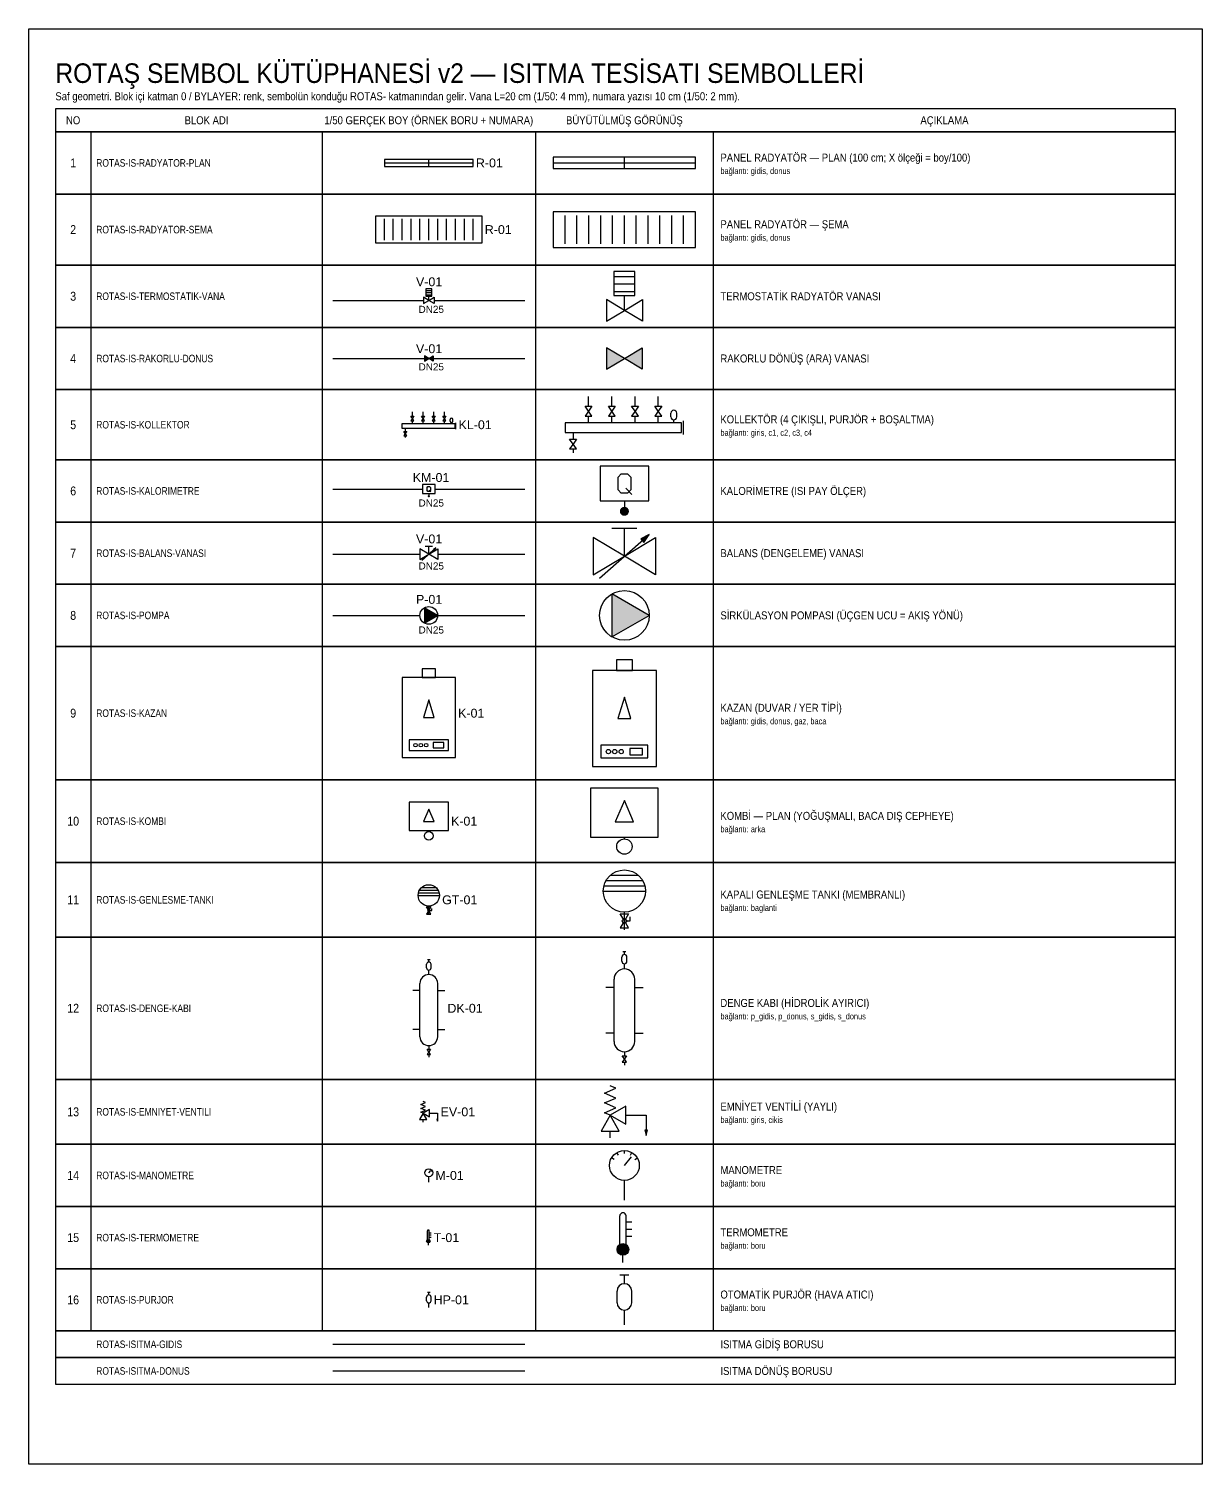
# Model space of a CAD drawing. Header units: centimetres. Extents: x -30 to 10455, y -1638 to 90.
# Drawn here: x 2760 to 4080, y -1525 to 90 of the extents above; entities that cross this region are included whole.
import ezdxf
from ezdxf.enums import TextEntityAlignment as Align

# ---------------------------------------------------------------- set-up
doc = ezdxf.new("R2010")
doc.units = ezdxf.units.CM
doc.linetypes.add('DASHED', pattern=[1.524, 1.27, -0.254])
for name, color, linetype in [('ROTAS-ISITMA-DONUS', 30, 'DASHED'), ('ROTAS-ISITMA-GIDIS', 10, 'Continuous'), ('ROTAS-ISITMA-SEMBOL', 1, 'Continuous'), ('ROTAS-LEJANT-BASLIK', 5, 'Continuous'), ('ROTAS-LEJANT-CERCEVE', 8, 'Continuous'), ('ROTAS-LEJANT-YAZI', 7, 'Continuous'), ('ROTAS-PAFTA', 8, 'Continuous'), ('ROTAS-SEMBOL-CAP', 3, 'Continuous'), ('ROTAS-SEMBOL-NO', 3, 'Continuous')]:
    doc.layers.add(name, color=color, linetype=linetype)
doc.styles.add('ROTAS', font='arial.ttf')

# ---------------------------------------------------------------- blocks, each defined once
blk = doc.blocks.new('ROTAS-IS-RADYATOR-PLAN')
for p, q in [((0, 6), (100, 6)), ((50, 2), (50, 10))]:
    blk.add_line(p, q)
blk.add_lwpolyline([(0, 2), (100, 2), (100, 10), (0, 10)], close=True)
at = {"style": 'ROTAS'}
for tag, p, height in [('NO', (102, 7), 10), ('CAP', (102, -5), 8)]:
    blk.add_attdef(tag, p, '', height=height, dxfattribs=at)
blk = doc.blocks.new('ROTAS-IS-RADYATOR-SEMA')
for p, q in [((-50, 3), (-50, 27)), ((-40, 3), (-40, 27)), ((-30, 3), (-30, 27)), ((-20, 3), (-20, 27)), ((-10, 3), (-10, 27)), ((0, 3), (0, 27)), ((10, 3), (10, 27)), ((20, 3), (20, 27)), ((30, 3), (30, 27)), ((40, 3), (40, 27)), ((50, 3), (50, 27))]:
    blk.add_line(p, q)
blk.add_lwpolyline([(-60, 0), (60, 0), (60, 30), (-60, 30)], close=True)
at = {"style": 'ROTAS'}
for tag, p, height in [('NO', (62, 16), 10), ('CAP', (62, 4), 8)]:
    blk.add_attdef(tag, p, '', height=height, dxfattribs=at)
blk = doc.blocks.new('ROTAS-IS-TERMOSTATIK-VANA')
for p, q in [((-3.5, 11.3), (3.5, 11.3)), ((-3.5, 8.8), (3.5, 8.8)), ((-3.5, 6.3), (3.5, 6.3)), ((0, 0), (0, 5))]:
    blk.add_line(p, q)
for points in [[(-3.5, 5), (3.5, 5), (3.5, 13), (-3.5, 13)], [(-6, 3.6), (-6, -3.6), (0, 0)], [(6, 3.6), (6, -3.6), (0, 0)]]:
    blk.add_lwpolyline(points, close=True)
at = {"style": 'ROTAS'}
for tag, p, height in [('NO', (8, 5.7), 10), ('CAP', (8, -6.3), 8)]:
    blk.add_attdef(tag, p, '', height=height, dxfattribs=at)
blk = doc.blocks.new('ROTAS-IS-RAKORLU-DONUS')
h = blk.add_hatch(color=256)
h.dxf.hatch_style = 1
h.paths.add_polyline_path([(-5, 3), (-5, -3), (0, 0)])
h = blk.add_hatch(color=256)
h.dxf.hatch_style = 1
h.paths.add_polyline_path([(5, 3), (5, -3), (0, 0)])
for points in [[(-5, 3), (-5, -3), (0, 0)], [(5, 3), (5, -3), (0, 0)]]:
    blk.add_lwpolyline(points, close=True)
at = {"style": 'ROTAS'}
for tag, p, height in [('NO', (7, 1), 10), ('CAP', (7, -11), 8)]:
    blk.add_attdef(tag, p, '', height=height, dxfattribs=at)
blk = doc.blocks.new('ROTAS-IS-KOLLEKTOR')
for p, q in [((12, 11), (12, 16)), ((24, 11), (24, 16)), ((36, 11), (36, 16)), ((48, 11), (48, 16)), ((54.5, 5.5), (54.5, 7.5)), ((57.5, 5.5), (57.5, 7.5)), ((12, 2.5), (12, 6)), ((24, 2.5), (24, 6)), ((36, 2.5), (36, 6)), ((48, 2.5), (48, 6)), ((56, 2.5), (56, 4)), ((61, -3.5), (61, 3.5)), ((4, -2.5), (4, -6)), ((4, -11), (4, -13))]:
    blk.add_line(p, q)
for points in [[(10.25, 11), (13.75, 11), (12, 8.5)], [(10.25, 6), (13.75, 6), (12, 8.5)], [(22.25, 11), (25.75, 11), (24, 8.5)], [(22.25, 6), (25.75, 6), (24, 8.5)], [(34.25, 11), (37.75, 11), (36, 8.5)], [(34.25, 6), (37.75, 6), (36, 8.5)], [(46.25, 11), (49.75, 11), (48, 8.5)], [(46.25, 6), (49.75, 6), (48, 8.5)], [(0, -2.5), (60, -2.5), (60, 2.5), (0, 2.5)], [(2.25, -6), (5.75, -6), (4, -8.5)], [(2.25, -11), (5.75, -11), (4, -8.5)]]:
    blk.add_lwpolyline(points, close=True)
for centre, start, end in [((56, 7.5), 0, 180), ((56, 5.5), 180, 360)]:
    blk.add_arc(centre, 1.5, start, end)
at = {"style": 'ROTAS'}
for tag, p, height in [('NO', (63, 2.5), 10), ('CAP', (63, -9.5), 8)]:
    blk.add_attdef(tag, p, '', height=height, dxfattribs=at)
blk = doc.blocks.new('ROTAS-IS-KALORIMETRE')
h = blk.add_hatch(color=256)
h.dxf.hatch_style = 1
h.paths.add_polyline_path([(1.3, -8), (1.26, -7.66), (1.13, -7.35), (0.92, -7.08), (0.65, -6.87), (0.34, -6.74), (0, -6.7), (-0.34, -6.74), (-0.65, -6.87), (-0.92, -7.08), (-1.13, -7.35), (-1.26, -7.66), (-1.3, -8), (-1.26, -8.34), (-1.13, -8.65), (-0.92, -8.92), (-0.65, -9.13), (-0.34, -9.26), (0, -9.3), (0.34, -9.26), (0.65, -9.13), (0.92, -8.92), (1.13, -8.65), (1.26, -8.34)])
blk.add_line((0, -5), (0, -6.7))
blk.add_lwpolyline([(-7, -5), (7, -5), (7, 5), (-7, 5)], close=True)
for points in [[(-0.92, -2.75), (-1.83, -1.83), (-1.83, 1.83), (-0.92, 2.75), (0.92, 2.75), (1.83, 1.83), (1.83, -1.83), (0.92, -2.75), (-0.92, -2.75)], [(0.46, -1.38), (2.11, -3.21)]]:
    blk.add_lwpolyline(points)
at = {"style": 'ROTAS'}
for tag, p, height in [('NO', (9, -1.15), 10), ('CAP', (9, -13.15), 8)]:
    blk.add_attdef(tag, p, '', height=height, dxfattribs=at)
blk = doc.blocks.new('ROTAS-IS-BALANS-VANASI')
h = blk.add_hatch(color=256)
h.dxf.hatch_style = 1
h.paths.add_polyline_path([(8, 7), (5.25, 5.59), (6.24, 4.46)])
for p, q in [((-8, -7), (8, 7)), ((-4, 9), (4, 9)), ((0, 0), (0, 9))]:
    blk.add_line(p, q)
for points in [[(-10, 6), (-10, -6), (0, 0)], [(10, 6), (10, -6), (0, 0)], [(8, 7), (5.25, 5.59), (6.24, 4.46)]]:
    blk.add_lwpolyline(points, close=True)
at = {"style": 'ROTAS'}
for tag, p, height in [('NO', (12, 2), 10), ('CAP', (12, -10), 8)]:
    blk.add_attdef(tag, p, '', height=height, dxfattribs=at)
blk = doc.blocks.new('ROTAS-IS-POMPA')
h = blk.add_hatch(color=256)
h.dxf.hatch_style = 1
h.paths.add_polyline_path([(10, 0), (-5, 8.66), (-5, -8.66)])
blk.add_lwpolyline([(10, 0), (-5, 8.66), (-5, -8.66)], close=True)
blk.add_circle((0, 0), 10)
at = {"style": 'ROTAS'}
for tag, p, height in [('NO', (12, 1), 10), ('CAP', (12, -11), 8)]:
    blk.add_attdef(tag, p, '', height=height, dxfattribs=at)
blk = doc.blocks.new('ROTAS-IS-KAZAN')
for points in [[(-7.5, 90), (7.5, 90), (7.5, 100), (-7.5, 100)], [(-30, 0), (30, 0), (30, 90), (-30, 90)], [(-6, 45), (6, 45), (0, 65)], [(-22, 8), (22, 8), (22, 20), (-22, 20)], [(5, 11), (17, 11), (17, 17), (5, 17)]]:
    blk.add_lwpolyline(points, close=True)
for centre in [(-15, 14), (-9, 14), (-3, 14)]:
    blk.add_circle(centre, 2)
at = {"style": 'ROTAS'}
for tag, p, height in [('NO', (32, 51), 10), ('CAP', (32, 39), 8)]:
    blk.add_attdef(tag, p, '', height=height, dxfattribs=at)
blk = doc.blocks.new('ROTAS-IS-KOMBI')
blk.add_line((0, -1), (0, 0))
for points in [[(-22, 0), (22, 0), (22, 32), (-22, 32)], [(-6, 10), (6, 10), (0, 24)]]:
    blk.add_lwpolyline(points, close=True)
blk.add_circle((0, -6), 5)
at = {"style": 'ROTAS'}
for tag, p, height in [('NO', (24, 11.5), 10), ('CAP', (24, -0.5), 8)]:
    blk.add_attdef(tag, p, '', height=height, dxfattribs=at)
blk = doc.blocks.new('ROTAS-IS-GENLESME-TANKI')
for p, q in [((-11.62, 25), (11.62, 25)), ((-10.39, 28), (10.39, 28)), ((-7.94, 31), (7.94, 31)), ((-12, 22), (12, 22)), ((0, 0), (0, 10)), ((1.2, 5), (3.36, 5)), ((3.36, 5), (3.36, 7.4))]:
    blk.add_line(p, q)
for points in [[(-2.4, 9), (2.4, 9), (0, 5)], [(-2.4, 1), (2.4, 1), (0, 5)]]:
    blk.add_lwpolyline(points, close=True)
for centre, radius in [((0, 22), 12), ((0, 5), 1.2)]:
    blk.add_circle(centre, radius)
at = {"style": 'ROTAS'}
for tag, p, height in [('NO', (14, 18), 10), ('CAP', (14, 6), 8)]:
    blk.add_attdef(tag, p, '', height=height, dxfattribs=at)
blk = doc.blocks.new('ROTAS-IS-DENGE-KABI')
for p, q in [((-2.5, 87.5), (-2.5, 91.5)), ((-1.5, 97), (1.5, 97)), ((0, 94), (0, 97)), ((0, 80), (0, 85)), ((2.5, 87.5), (2.5, 91.5)), ((-10, 10), (-10, 70)), ((10, 10), (10, 70)), ((-10, 62), (-18, 62)), ((10, 62), (18, 62)), ((-10, 18), (-18, 18)), ((10, 18), (18, 18)), ((0, 0), (0, -4)), ((0, -10), (0, -13))]:
    blk.add_line(p, q)
for points in [[(-2, -4), (2, -4), (0, -7)], [(-2, -10), (2, -10), (0, -7)]]:
    blk.add_lwpolyline(points, close=True)
for centre, radius, start, end in [((0, 91.5), 2.5, 0, 180), ((0, 87.5), 2.5, 180, 360), ((0, 70), 10, 0, 180), ((0, 10), 10, 180, 360)]:
    blk.add_arc(centre, radius, start, end)
at = {"style": 'ROTAS'}
for tag, p, height in [('NO', (20, 43), 10), ('CAP', (20, 31), 8)]:
    blk.add_attdef(tag, p, '', height=height, dxfattribs=at)
blk = doc.blocks.new('ROTAS-IS-EMNIYET-VENTILI')
h = blk.add_hatch(color=256)
h.dxf.hatch_style = 1
h.paths.add_polyline_path([(16, 1), (16.6, 3.4), (15.4, 3.4)])
for p, q in [((7, 10), (16, 10)), ((16, 10), (16, 1)), ((0, 0), (0, 3))]:
    blk.add_line(p, q)
blk.add_lwpolyline([(0, 10), (-2.5, 11.08), (2.5, 13.25), (-2.5, 15.42), (2.5, 17.58), (-2.5, 19.75), (2.5, 21.92), (0, 23)])
for points in [[(7, 6), (7, 14), (0, 10)], [(-4, 3), (4, 3), (0, 10)], [(16, 1), (16.6, 3.4), (15.4, 3.4)]]:
    blk.add_lwpolyline(points, close=True)
at = {"style": 'ROTAS'}
for tag, p, height in [('NO', (18.6, 12.5), 10), ('CAP', (18.6, 0.5), 8)]:
    blk.add_attdef(tag, p, '', height=height, dxfattribs=at)
blk = doc.blocks.new('ROTAS-IS-MANOMETRE')
for p, q in [((-1.8, 13.62), (-2.25, 14.4)), ((0, 14.1), (0, 15)), ((0, 10.5), (2.19, 13.1)), ((1.8, 13.62), (2.25, 14.4)), ((-3.12, 12.3), (-3.9, 12.75)), ((3.12, 12.3), (3.9, 12.75)), ((0, 0), (0, 6))]:
    blk.add_line(p, q)
blk.add_circle((0, 10.5), 4.5)
at = {"style": 'ROTAS'}
for tag, p, height in [('NO', (6.5, 8.5), 10), ('CAP', (6.5, -3.5), 8)]:
    blk.add_attdef(tag, p, '', height=height, dxfattribs=at)
blk = doc.blocks.new('ROTAS-IS-TERMOMETRE')
h = blk.add_hatch(color=256)
h.dxf.hatch_style = 1
h.paths.add_polyline_path([(2, 4.5), (1.93, 5.02), (1.73, 5.5), (1.41, 5.91), (1, 6.23), (0.52, 6.43), (0, 6.5), (-0.52, 6.43), (-1, 6.23), (-1.41, 5.91), (-1.73, 5.5), (-1.93, 5.02), (-2, 4.5), (-1.93, 3.98), (-1.73, 3.5), (-1.41, 3.09), (-1, 2.77), (-0.52, 2.57), (0, 2.5), (0.52, 2.57), (1, 2.77), (1.41, 3.09), (1.73, 3.5), (1.93, 3.98)])
for p, q in [((-1.1, 6.2), (-1.1, 16)), ((1.1, 6.2), (1.1, 16)), ((1.1, 14), (3, 14)), ((1.1, 11.5), (3, 11.5)), ((1.1, 9), (3, 9)), ((0, 0), (0, 2.5))]:
    blk.add_line(p, q)
blk.add_circle((0, 4.5), 2)
blk.add_arc((0, 16), 1.1, 0, 180)
at = {"style": 'ROTAS'}
for tag, p, height in [('NO', (5, 9.55), 10), ('CAP', (5, -2.45), 8)]:
    blk.add_attdef(tag, p, '', height=height, dxfattribs=at)
blk = doc.blocks.new('ROTAS-IS-PURJOR')
for p, q in [((-1.5, 17), (1.5, 17)), ((0, 14), (0, 17)), ((-2.5, 7.5), (-2.5, 11.5)), ((2.5, 7.5), (2.5, 11.5)), ((0, 0), (0, 5))]:
    blk.add_line(p, q)
for centre, start, end in [((0, 11.5), 0, 180), ((0, 7.5), 180, 360)]:
    blk.add_arc(centre, 2.5, start, end)
at = {"style": 'ROTAS'}
for tag, p, height in [('NO', (4.5, 9.5), 10), ('CAP', (4.5, -2.5), 8)]:
    blk.add_attdef(tag, p, '', height=height, dxfattribs=at)

msp = doc.modelspace()

# ---------------------------------------------------------------- linework, layer by layer
at = {"layer": 'ROTAS-ISITMA-DONUS'}
msp.add_line((3102, -1420), (3318, -1420), dxfattribs=at)
at = {"layer": 'ROTAS-ISITMA-GIDIS'}
for p, q in [((3102, -215.7), (3204, -215.7)), ((3216, -215.7), (3318, -215.7)), ((3102, -281), (3205, -281)), ((3215, -281), (3318, -281)), ((3102, -427.85), (3203, -427.85)), ((3217, -427.85), (3318, -427.85)), ((3102, -501), (3200, -501)), ((3220, -501), (3318, -501)), ((3102, -570), (3200, -570)), ((3220, -570), (3318, -570)), ((3102, -1390), (3318, -1390))]:
    msp.add_line(p, q, dxfattribs=at)
at = {"layer": 'ROTAS-LEJANT-CERCEVE'}
for p, q in [((2830, -26), (2830, -96)), ((3090, -26), (3090, -96)), ((3330, -26), (3330, -96)), ((3530, -26), (3530, -96)), ((2830, -96), (2830, -176)), ((3090, -96), (3090, -176)), ((3330, -96), (3330, -176)), ((3530, -96), (3530, -176)), ((2830, -176), (2830, -246)), ((3090, -176), (3090, -246)), ((3330, -176), (3330, -246)), ((3530, -176), (3530, -246)), ((2830, -246), (2830, -316)), ((3090, -246), (3090, -316)), ((3330, -246), (3330, -316)), ((3530, -246), (3530, -316)), ((2830, -316), (2830, -395)), ((3090, -316), (3090, -395)), ((3330, -316), (3330, -395)), ((3530, -316), (3530, -395)), ((2830, -395), (2830, -465)), ((3090, -395), (3090, -465)), ((3330, -395), (3330, -465)), ((3530, -395), (3530, -465)), ((2830, -465), (2830, -535)), ((3090, -465), (3090, -535)), ((3330, -465), (3330, -535)), ((3530, -465), (3530, -535)), ((2830, -535), (2830, -605)), ((3090, -535), (3090, -605)), ((3330, -535), (3330, -605)), ((3530, -535), (3530, -605)), ((2830, -605), (2830, -755)), ((3090, -605), (3090, -755)), ((3330, -605), (3330, -755)), ((3530, -605), (3530, -755)), ((2830, -755), (2830, -848)), ((3090, -755), (3090, -848)), ((3330, -755), (3330, -848)), ((3530, -755), (3530, -848)), ((2830, -848), (2830, -932)), ((3090, -848), (3090, -932)), ((3330, -848), (3330, -932)), ((3530, -848), (3530, -932)), ((2830, -932), (2830, -1092)), ((3090, -932), (3090, -1092)), ((3330, -932), (3330, -1092)), ((3530, -932), (3530, -1092)), ((2830, -1092), (2830, -1165)), ((3090, -1092), (3090, -1165)), ((3330, -1092), (3330, -1165)), ((3530, -1092), (3530, -1165)), ((2830, -1165), (2830, -1235)), ((3090, -1165), (3090, -1235)), ((3330, -1165), (3330, -1235)), ((3530, -1165), (3530, -1235)), ((2830, -1235), (2830, -1305)), ((3090, -1235), (3090, -1305)), ((3330, -1235), (3330, -1305)), ((3530, -1235), (3530, -1305)), ((2830, -1305), (2830, -1375)), ((3090, -1305), (3090, -1375)), ((3330, -1305), (3330, -1375)), ((3530, -1305), (3530, -1375))]:
    msp.add_line(p, q, dxfattribs=at)
for points in [[(2790, -26), (4050, -26), (4050, 0), (2790, 0)], [(2790, -96), (4050, -96), (4050, -26), (2790, -26)], [(2790, -176), (4050, -176), (4050, -96), (2790, -96)], [(2790, -246), (4050, -246), (4050, -176), (2790, -176)], [(2790, -316), (4050, -316), (4050, -246), (2790, -246)], [(2790, -395), (4050, -395), (4050, -316), (2790, -316)], [(2790, -465), (4050, -465), (4050, -395), (2790, -395)], [(2790, -535), (4050, -535), (4050, -465), (2790, -465)], [(2790, -605), (4050, -605), (4050, -535), (2790, -535)], [(2790, -755), (4050, -755), (4050, -605), (2790, -605)], [(2790, -848), (4050, -848), (4050, -755), (2790, -755)], [(2790, -932), (4050, -932), (4050, -848), (2790, -848)], [(2790, -1092), (4050, -1092), (4050, -932), (2790, -932)], [(2790, -1165), (4050, -1165), (4050, -1092), (2790, -1092)], [(2790, -1235), (4050, -1235), (4050, -1165), (2790, -1165)], [(2790, -1305), (4050, -1305), (4050, -1235), (2790, -1235)], [(2790, -1375), (4050, -1375), (4050, -1305), (2790, -1305)], [(2790, -1405), (4050, -1405), (4050, -1375), (2790, -1375)], [(2790, -1435), (4050, -1435), (4050, -1405), (2790, -1405)]]:
    msp.add_lwpolyline(points, close=True, dxfattribs=at)
at = {"layer": 'ROTAS-PAFTA'}
msp.add_lwpolyline([(2760, 90), (4080, 90), (4080, -1525), (2760, -1525)], close=True, dxfattribs=at)

# ---------------------------------------------------------------- block references
at = {"layer": 'ROTAS-ISITMA-SEMBOL'}
ref = msp.add_blockref('ROTAS-IS-RADYATOR-PLAN', (3160, -67), dxfattribs=at)
ref.add_attrib('NO', 'R-01', (3263, -66), dxfattribs={"layer": 'ROTAS-SEMBOL-NO', "height": 10, "style": 'ROTAS'})
for name, p, xscale, yscale in [('ROTAS-IS-RADYATOR-PLAN', (3350, -70.6), 1.6, 1.6), ('ROTAS-IS-RADYATOR-SEMA', (3430, -156), 1.3333333333333333, 1.3333333333333333), ('ROTAS-IS-TERMOSTATIK-VANA', (3430, -226.86), 3.373493975903614, 3.373493975903614), ('ROTAS-IS-RAKORLU-DONUS', (3430, -281), 4, 4), ('ROTAS-IS-KOLLEKTOR', (3363.53, -358.77), 2.179310344827586, 2.179310344827586), ('ROTAS-IS-KALORIMETRE', (3430, -421.58), 3.916083916083916, 3.916083916083916), ('ROTAS-IS-BALANS-VANASI', (3430, -503.5), 3.5, 3.5), ('ROTAS-IS-POMPA', (3430, -570), 2.8, 2.8), ('ROTAS-IS-KAZAN', (3430, -740), 1.2, 1.2), ('ROTAS-IS-KOMBI', (3430, -819.67), 1.730232558139535, 1.730232558139535), ('ROTAS-IS-GENLESME-TANKI', (3430, -923.6), 1.9764705882352942, 1.9764705882352942), ('ROTAS-IS-DENGE-KABI', (3430, -1060.87), 1.1636363636363636, 1.1636363636363636), ('ROTAS-IS-EMNIYET-VENTILI', (3414, -1157.7), 2.539130434782609, 2.539130434782609), ('ROTAS-IS-MANOMETRE', (3430, -1228), 3.7333333333333334, 3.7333333333333334), ('ROTAS-IS-TERMOMETRE', (3428.36, -1298), 3.2748538011695905, 3.2748538011695905), ('ROTAS-IS-PURJOR', (3430, -1368), 3.2941176470588234, 3.2941176470588234)]:
    msp.add_blockref(name, p, dxfattribs=dict(at, xscale=xscale, yscale=yscale))
ref = msp.add_blockref('ROTAS-IS-RADYATOR-SEMA', (3210, -151), dxfattribs=at)
ref.add_attrib('NO', 'R-01', (3273, -141), dxfattribs={"layer": 'ROTAS-SEMBOL-NO', "height": 10, "style": 'ROTAS'})
ref = msp.add_blockref('ROTAS-IS-TERMOSTATIK-VANA', (3210, -215.7), dxfattribs=at)
ref.add_attrib('NO', 'V-01', (3195.6, -199.7), dxfattribs={"layer": 'ROTAS-SEMBOL-NO', "height": 10, "style": 'ROTAS'})
ref.add_attrib('CAP', 'DN25', (3198.48, -229.7), dxfattribs={"layer": 'ROTAS-SEMBOL-CAP', "height": 8, "style": 'ROTAS'})
ref = msp.add_blockref('ROTAS-IS-RAKORLU-DONUS', (3210, -281), dxfattribs=at)
ref.add_attrib('NO', 'V-01', (3195.6, -275), dxfattribs={"layer": 'ROTAS-SEMBOL-NO', "height": 10, "style": 'ROTAS'})
ref.add_attrib('CAP', 'DN25', (3198.48, -294.4), dxfattribs={"layer": 'ROTAS-SEMBOL-CAP', "height": 8, "style": 'ROTAS'})
ref = msp.add_blockref('ROTAS-IS-KOLLEKTOR', (3179.5, -357), dxfattribs=at)
ref.add_attrib('NO', 'KL-01', (3243.5, -360.5), dxfattribs={"layer": 'ROTAS-SEMBOL-NO', "height": 10, "style": 'ROTAS'})
ref = msp.add_blockref('ROTAS-IS-KALORIMETRE', (3210, -427.85), dxfattribs=at)
ref.add_attrib('NO', 'KM-01', (3192, -419.85), dxfattribs={"layer": 'ROTAS-SEMBOL-NO', "height": 10, "style": 'ROTAS'})
ref.add_attrib('CAP', 'DN25', (3198.48, -447.55), dxfattribs={"layer": 'ROTAS-SEMBOL-CAP', "height": 8, "style": 'ROTAS'})
ref = msp.add_blockref('ROTAS-IS-BALANS-VANASI', (3210, -501), dxfattribs=at)
ref.add_attrib('NO', 'V-01', (3195.6, -489), dxfattribs={"layer": 'ROTAS-SEMBOL-NO', "height": 10, "style": 'ROTAS'})
ref.add_attrib('CAP', 'DN25', (3198.48, -518.4), dxfattribs={"layer": 'ROTAS-SEMBOL-CAP', "height": 8, "style": 'ROTAS'})
ref = msp.add_blockref('ROTAS-IS-POMPA', (3210, -570), dxfattribs=at)
ref.add_attrib('NO', 'P-01', (3195.6, -557), dxfattribs={"layer": 'ROTAS-SEMBOL-NO', "height": 10, "style": 'ROTAS'})
ref.add_attrib('CAP', 'DN25', (3198.48, -590.4), dxfattribs={"layer": 'ROTAS-SEMBOL-CAP', "height": 8, "style": 'ROTAS'})
ref = msp.add_blockref('ROTAS-IS-KAZAN', (3210, -730), dxfattribs=at)
ref.add_attrib('NO', 'K-01', (3243, -685), dxfattribs={"layer": 'ROTAS-SEMBOL-NO', "height": 10, "style": 'ROTAS'})
ref = msp.add_blockref('ROTAS-IS-KOMBI', (3210, -812), dxfattribs=at)
ref.add_attrib('NO', 'K-01', (3235, -806.5), dxfattribs={"layer": 'ROTAS-SEMBOL-NO', "height": 10, "style": 'ROTAS'})
ref = msp.add_blockref('ROTAS-IS-GENLESME-TANKI', (3210, -907), dxfattribs=at)
ref.add_attrib('NO', 'GT-01', (3225, -895), dxfattribs={"layer": 'ROTAS-SEMBOL-NO', "height": 10, "style": 'ROTAS'})
ref = msp.add_blockref('ROTAS-IS-DENGE-KABI', (3210, -1054), dxfattribs=at)
ref.add_attrib('NO', 'DK-01', (3231, -1017), dxfattribs={"layer": 'ROTAS-SEMBOL-NO', "height": 10, "style": 'ROTAS'})
ref = msp.add_blockref('ROTAS-IS-EMNIYET-VENTILI', (3203.7, -1140), dxfattribs=at)
ref.add_attrib('NO', 'EV-01', (3223.3, -1133.5), dxfattribs={"layer": 'ROTAS-SEMBOL-NO', "height": 10, "style": 'ROTAS'})
ref = msp.add_blockref('ROTAS-IS-MANOMETRE', (3210, -1207.5), dxfattribs=at)
ref.add_attrib('NO', 'M-01', (3217.5, -1205), dxfattribs={"layer": 'ROTAS-SEMBOL-NO', "height": 10, "style": 'ROTAS'})
ref = msp.add_blockref('ROTAS-IS-TERMOMETRE', (3209.5, -1278.55), dxfattribs=at)
ref.add_attrib('NO', 'T-01', (3215.5, -1275), dxfattribs={"layer": 'ROTAS-SEMBOL-NO', "height": 10, "style": 'ROTAS'})
ref = msp.add_blockref('ROTAS-IS-PURJOR', (3210, -1348.5), dxfattribs=at)
ref.add_attrib('NO', 'HP-01', (3215.5, -1345), dxfattribs={"layer": 'ROTAS-SEMBOL-NO', "height": 10, "style": 'ROTAS'})

# ---------------------------------------------------------------- texts
at = {"layer": 'ROTAS-LEJANT-BASLIK', "style": 'ROTAS', "width": 0.9}
msp.add_text('ROTAŞ SEMBOL KÜTÜPHANESİ v2 — ISITMA TESİSATI SEMBOLLERİ', height=22, dxfattribs=at).set_placement((2790, 40), align=Align.MIDDLE_LEFT)
at = {"layer": 'ROTAS-LEJANT-YAZI', "style": 'ROTAS'}
for s, height, width, p in [('Saf geometri. Blok içi katman 0 / BYLAYER: renk, sembolün konduğu ROTAS- katmanından gelir. Vana L=20 cm (1/50: 4 mm), numara yazısı 10 cm (1/50: 2 mm).', 9, 0.85, (2790, 14)), ('ROTAS-IS-RADYATOR-PLAN', 8.5, 0.8, (2836, -61)), ('PANEL RADYATÖR — PLAN (100 cm; X ölçeği = boy/100)', 9, 0.85, (3538, -55)), ('bağlantı: gidis, donus', 7, 0.85, (3538, -70)), ('PANEL RADYATÖR — ŞEMA', 9, 0.85, (3538, -130)), ('ROTAS-IS-RADYATOR-SEMA', 8.5, 0.8, (2836, -136)), ('bağlantı: gidis, donus', 7, 0.85, (3538, -145)), ('ROTAS-IS-TERMOSTATIK-VANA', 8.5, 0.8, (2836, -211)), ('TERMOSTATİK RADYATÖR VANASI', 9, 0.85, (3538, -211)), ('ROTAS-IS-RAKORLU-DONUS', 8.5, 0.8, (2836, -281)), ('RAKORLU DÖNÜŞ (ARA) VANASI', 9, 0.85, (3538, -281)), ('ROTAS-IS-KOLLEKTOR', 8.5, 0.8, (2836, -355.5)), ('KOLLEKTÖR (4 ÇIKIŞLI, PURJÖR + BOŞALTMA)', 9, 0.85, (3538, -349.5)), ('bağlantı: giris, c1, c2, c3, c4', 7, 0.85, (3538, -364.5)), ('ROTAS-IS-KALORIMETRE', 8.5, 0.8, (2836, -430)), ('KALORİMETRE (ISI PAY ÖLÇER)', 9, 0.85, (3538, -430)), ('ROTAS-IS-BALANS-VANASI', 8.5, 0.8, (2836, -500)), ('BALANS (DENGELEME) VANASI', 9, 0.85, (3538, -500)), ('SİRKÜLASYON POMPASI (ÜÇGEN UCU = AKIŞ YÖNÜ)', 9, 0.85, (3538, -570)), ('ROTAS-IS-POMPA', 8.5, 0.8, (2836, -570)), ('ROTAS-IS-KAZAN', 8.5, 0.8, (2836, -680)), ('KAZAN (DUVAR / YER TİPİ)', 9, 0.85, (3538, -674)), ('bağlantı: gidis, donus, gaz, baca', 7, 0.85, (3538, -689)), ('KOMBİ — PLAN (YOĞUŞMALI, BACA DIŞ CEPHEYE)', 9, 0.85, (3538, -795.5)), ('ROTAS-IS-KOMBI', 8.5, 0.8, (2836, -801.5)), ('bağlantı: arka', 7, 0.85, (3538, -810.5)), ('ROTAS-IS-GENLESME-TANKI', 8.5, 0.8, (2836, -890)), ('KAPALI GENLEŞME TANKI (MEMBRANLI)', 9, 0.85, (3538, -884)), ('bağlantı: baglanti', 7, 0.85, (3538, -899)), ('DENGE KABI (HİDROLİK AYIRICI)', 9, 0.85, (3538, -1006)), ('ROTAS-IS-DENGE-KABI', 8.5, 0.8, (2836, -1012)), ('bağlantı: p_gidis, p_donus, s_gidis, s_donus', 7, 0.85, (3538, -1021)), ('ROTAS-IS-EMNIYET-VENTILI', 8.5, 0.8, (2836, -1128.5)), ('EMNİYET VENTİLİ (YAYLI)', 9, 0.85, (3538, -1122.5)), ('bağlantı: giris, cikis', 7, 0.85, (3538, -1137.5)), ('MANOMETRE', 9, 0.85, (3538, -1194)), ('ROTAS-IS-MANOMETRE', 8.5, 0.8, (2836, -1200)), ('bağlantı: boru', 7, 0.85, (3538, -1209)), ('TERMOMETRE', 9, 0.85, (3538, -1264)), ('ROTAS-IS-TERMOMETRE', 8.5, 0.8, (2836, -1270)), ('bağlantı: boru', 7, 0.85, (3538, -1279)), ('ROTAS-IS-PURJOR', 8.5, 0.8, (2836, -1340)), ('OTOMATİK PURJÖR (HAVA ATICI)', 9, 0.85, (3538, -1334)), ('bağlantı: boru', 7, 0.85, (3538, -1349)), ('ROTAS-ISITMA-GIDIS', 8.5, 0.8, (2836, -1390)), ('ISITMA GİDİŞ BORUSU', 9, 0.85, (3538, -1390)), ('ROTAS-ISITMA-DONUS', 8.5, 0.8, (2836, -1420)), ('ISITMA DÖNÜŞ BORUSU', 9, 0.85, (3538, -1420))]:
    msp.add_text(s, height=height, dxfattribs=dict(at, width=width)).set_placement(p, align=Align.MIDDLE_LEFT)
at = {"layer": 'ROTAS-LEJANT-YAZI', "style": 'ROTAS', "width": 0.85}
for s, height, p in [('NO', 9, (2810, -13)), ('BLOK ADI', 9, (2960, -13)), ('1/50 GERÇEK BOY (ÖRNEK BORU + NUMARA)', 9, (3210, -13)), ('BÜYÜTÜLMÜŞ GÖRÜNÜŞ', 9, (3430, -13)), ('AÇIKLAMA', 9, (3790, -13)), ('1', 10, (2810, -61)), ('2', 10, (2810, -136)), ('3', 10, (2810, -211)), ('4', 10, (2810, -281)), ('5', 10, (2810, -355.5)), ('6', 10, (2810, -430)), ('7', 10, (2810, -500)), ('8', 10, (2810, -570)), ('9', 10, (2810, -680)), ('10', 10, (2810, -801.5)), ('11', 10, (2810, -890)), ('12', 10, (2810, -1012)), ('13', 10, (2810, -1128.5)), ('14', 10, (2810, -1200)), ('15', 10, (2810, -1270)), ('16', 10, (2810, -1340))]:
    msp.add_text(s, height=height, dxfattribs=at).set_placement(p, align=Align.MIDDLE_CENTER)

doc.saveas('drawing.dxf')
